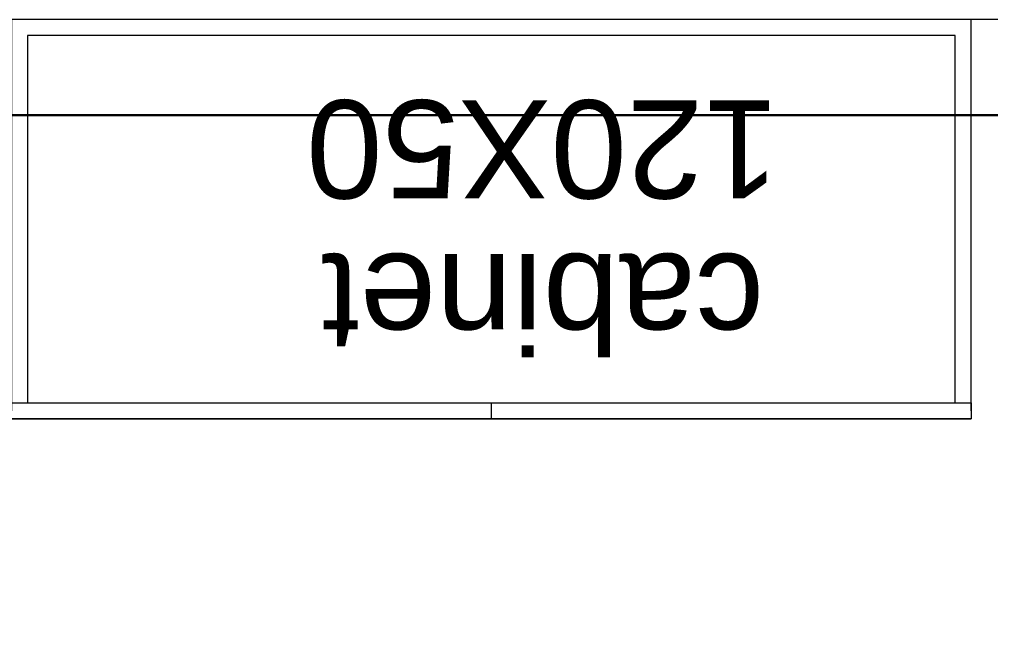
# Model space of a CAD drawing. Header units: metres. Extents: x 75097 to 220695, y -1557923 to -1361206.
# Drawn here: x 147858 to 149073, y -1399456 to -1398698 of the extents above; entities that cross this region are included whole.
import ezdxf

# ---------------------------------------------------------------- set-up
doc = ezdxf.new("R2010")
doc.units = ezdxf.units.M
doc.layers.get('0').update_dxf_attribs({"lineweight": 0})
for name, color, linetype, lineweight in [('A-100 - Copy$0$Medical Equipment and Furniture', 8, 'Continuous', 0), ('A-100 - Copy$0$Walls', 8, 'Continuous', 0), ('E-LG', 245, 'Continuous', 30)]:
    doc.layers.add(name, color=color, linetype=linetype, lineweight=lineweight)
doc.styles.add('A-100 - Copy$0$Arial_13', font='arial.ttf', dxfattribs={"height": 122.941617})

# ---------------------------------------------------------------- blocks, each defined once
blk = doc.blocks.new('A-100 - Copy')
at = {"layer": 'A-100 - Copy$0$Medical Equipment and Furniture'}
for p, q in [((148448.3, -1399177.7, 0), (148448.3, -1399197.7, 0)), ((147848.3, -1399197.7, 0), (149048.3, -1399197.7, 0))]:
    blk.add_line(p, q, dxfattribs=at)
at = {"layer": 'A-100 - Copy$0$Medical Equipment and Furniture', "elevation": 0}
blk.add_lwpolyline([(147848.3, -1399197.7), (147848.3, -1399177.7), (149048.3, -1399177.7), (149048.3, -1399197.7)], close=True, dxfattribs=at)
at = {"layer": 'A-100 - Copy$0$Walls', "ltscale": 10}
blk.add_line((149198.3, -1398697.7, 0), (144248.3, -1398697.7, 0), dxfattribs=at)
at = {"layer": 'A-100 - Copy$0$Medical Equipment and Furniture', "insert": (148512.9, -1399114.1, 0), "char_height": 122.942, "width": 859.967, "attachment_point": 2, "rotation": 180, "line_spacing_factor": 0.938532, "style": 'A-100 - Copy$0$Arial_13', "bg_fill": 3, "box_fill_scale": 1.25, "bg_fill_color": 7, "bg_fill_transparency": 0}
blk.add_mtext('cabinet 120X50', dxfattribs=at)
at = {"layer": 'A-100 - Copy$0$Medical Equipment and Furniture', "elevation": 0, "flags": 128}
for points in [[(149048.3, -1399187.7), (149048.3, -1398697.7), (147848.3, -1398697.7), (147848.3, -1399187.7)], [(149028.3, -1399177.7), (149028.3, -1398717.7), (147868.3, -1398717.7), (147868.3, -1399177.7)]]:
    blk.add_lwpolyline(points, dxfattribs=at)

msp = doc.modelspace()

# ---------------------------------------------------------------- block references
msp.add_blockref('A-100 - Copy', (0, 0))

# ---------------------------------------------------------------- next in the draw order: linework, layer by layer
at = {"layer": 'E-LG', "color": 1, "elevation": 0}
msp.add_lwpolyline([(150358.3, -1398817.7), (146102.6, -1398817.7), (146102.6, -1401404.3)], dxfattribs=at)

doc.saveas('drawing.dxf')
